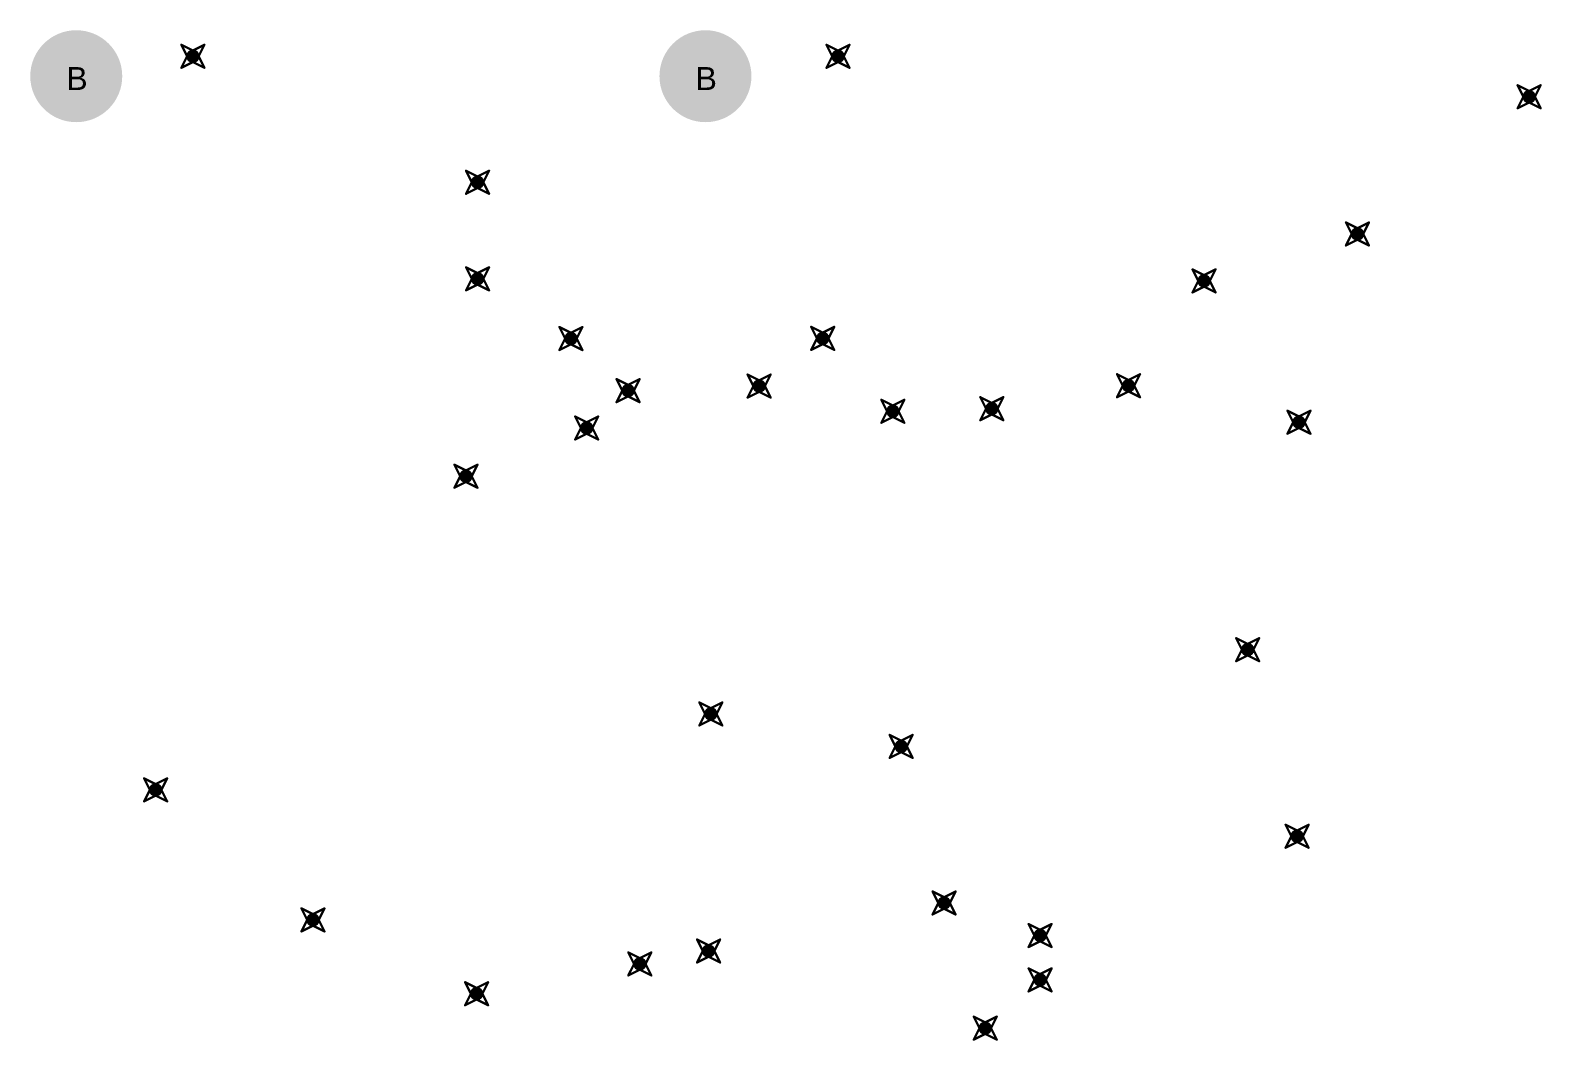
# Model space of a CAD drawing. Header units: millimetres. Extents: x -25 to 478, y -31 to 252.
# Drawn here: x 229.18 to 262.57, y 142.7 to 165.03 of the extents above; entities that cross this region are included whole.
import ezdxf

# ---------------------------------------------------------------- set-up
doc = ezdxf.new("R2010")
doc.units = ezdxf.units.MM
for name, color, linetype in [('DrillDrawing', 1, 'Continuous'), ('MultiLayer', 9, 'Continuous'), ('PadHoleLayer', 156, 'Continuous'), ('ViaHoleLayer', 16, 'Continuous')]:
    doc.layers.add(name, color=color, linetype=linetype)
doc.styles.add('Arial', font='', dxfattribs={"height": 0.2})
doc.styles.get('Arial').set_extended_font_data('Arial')

# ---------------------------------------------------------------- blocks, each defined once
blk = doc.blocks.new('KEYSTONE5000_257')
at = {"layer": 'MultiLayer'}
h = blk.add_hatch(color=9, dxfattribs=at)
edge = h.paths.add_edge_path()
edge.add_arc((0, 0), 1.016, 0, 360)
at = {"layer": 'PadHoleLayer'}
h = blk.add_hatch(color=156, dxfattribs=at)
edge = h.paths.add_edge_path()
edge.add_arc((0, 0), 0.508, 0, 360)
blk = doc.blocks.new('KEYSTONE5000_258')
at = {"layer": 'MultiLayer'}
h = blk.add_hatch(color=9, dxfattribs=at)
edge = h.paths.add_edge_path()
edge.add_arc((0, 0), 1.016, 0, 360)
at = {"layer": 'PadHoleLayer'}
h = blk.add_hatch(color=156, dxfattribs=at)
edge = h.paths.add_edge_path()
edge.add_arc((0, 0), 0.508, 0, 360)

msp = doc.modelspace()

# ---------------------------------------------------------------- hatches: boundary and pattern name
at = {"layer": 'ViaHoleLayer'}
h = msp.add_hatch(color=16, dxfattribs=at)
edge = h.paths.add_edge_path()
edge.add_arc((232.77, 164.455), 0.15, 0, 360)
h = msp.add_hatch(color=16, dxfattribs=at)
edge = h.paths.add_edge_path()
edge.add_arc((247.023, 164.455), 0.15, 0, 360)
h = msp.add_hatch(color=16, dxfattribs=at)
edge = h.paths.add_edge_path()
edge.add_arc((262.292, 163.561), 0.15, 0, 360)
h = msp.add_hatch(color=16, dxfattribs=at)
edge = h.paths.add_edge_path()
edge.add_arc((239.059, 161.671), 0.15, 0, 360)
h = msp.add_hatch(color=16, dxfattribs=at)
edge = h.paths.add_edge_path()
edge.add_arc((258.499, 160.528), 0.15, 0, 360)
h = msp.add_hatch(color=16, dxfattribs=at)
edge = h.paths.add_edge_path()
edge.add_arc((239.059, 159.537), 0.15, 0, 360)
h = msp.add_hatch(color=16, dxfattribs=at)
edge = h.paths.add_edge_path()
edge.add_arc((255.11, 159.491), 0.15, 0, 360)
h = msp.add_hatch(color=16, dxfattribs=at)
edge = h.paths.add_edge_path()
edge.add_arc((241.122, 158.217), 0.15, 0, 360)
h = msp.add_hatch(color=16, dxfattribs=at)
edge = h.paths.add_edge_path()
edge.add_arc((246.685, 158.221), 0.15, 0, 360)
h = msp.add_hatch(color=16, dxfattribs=at)
edge = h.paths.add_edge_path()
edge.add_arc((245.28, 157.167), 0.15, 0, 360)
h = msp.add_hatch(color=16, dxfattribs=at)
edge = h.paths.add_edge_path()
edge.add_arc((253.441, 157.175), 0.15, 0, 360)
h = msp.add_hatch(color=16, dxfattribs=at)
edge = h.paths.add_edge_path()
edge.add_arc((242.385, 157.066), 0.15, 0, 360)
h = msp.add_hatch(color=16, dxfattribs=at)
edge = h.paths.add_edge_path()
edge.add_arc((248.234, 156.61), 0.15, 0, 360)
h = msp.add_hatch(color=16, dxfattribs=at)
edge = h.paths.add_edge_path()
edge.add_arc((250.421, 156.667), 0.15, 0, 360)
h = msp.add_hatch(color=16, dxfattribs=at)
edge = h.paths.add_edge_path()
edge.add_arc((241.47, 156.241), 0.15, 0, 360)
h = msp.add_hatch(color=16, dxfattribs=at)
edge = h.paths.add_edge_path()
edge.add_arc((257.207, 156.368), 0.15, 0, 360)
h = msp.add_hatch(color=16, dxfattribs=at)
edge = h.paths.add_edge_path()
edge.add_arc((238.803, 155.175), 0.15, 0, 360)
h = msp.add_hatch(color=16, dxfattribs=at)
edge = h.paths.add_edge_path()
edge.add_arc((256.073, 151.341), 0.15, 0, 360)
h = msp.add_hatch(color=16, dxfattribs=at)
edge = h.paths.add_edge_path()
edge.add_arc((244.213, 149.921), 0.15, 0, 360)
h = msp.add_hatch(color=16, dxfattribs=at)
edge = h.paths.add_edge_path()
edge.add_arc((248.418, 149.203), 0.15, 0, 360)
h = msp.add_hatch(color=16, dxfattribs=at)
edge = h.paths.add_edge_path()
edge.add_arc((231.947, 148.243), 0.15, 0, 360)
h = msp.add_hatch(color=16, dxfattribs=at)
edge = h.paths.add_edge_path()
edge.add_arc((257.166, 147.218), 0.15, 0, 360)
h = msp.add_hatch(color=16, dxfattribs=at)
edge = h.paths.add_edge_path()
edge.add_arc((249.367, 145.743), 0.15, 0, 360)
h = msp.add_hatch(color=16, dxfattribs=at)
edge = h.paths.add_edge_path()
edge.add_arc((235.423, 145.369), 0.15, 0, 360)
h = msp.add_hatch(color=16, dxfattribs=at)
edge = h.paths.add_edge_path()
edge.add_arc((251.488, 145.024), 0.15, 0, 360)
h = msp.add_hatch(color=16, dxfattribs=at)
edge = h.paths.add_edge_path()
edge.add_arc((244.163, 144.682), 0.15, 0, 360)
h = msp.add_hatch(color=16, dxfattribs=at)
edge = h.paths.add_edge_path()
edge.add_arc((242.644, 144.396), 0.15, 0, 360)
h = msp.add_hatch(color=16, dxfattribs=at)
edge = h.paths.add_edge_path()
edge.add_arc((251.488, 144.044), 0.15, 0, 360)
h = msp.add_hatch(color=16, dxfattribs=at)
edge = h.paths.add_edge_path()
edge.add_arc((239.038, 143.738), 0.15, 0, 360)
h = msp.add_hatch(color=16, dxfattribs=at)
edge = h.paths.add_edge_path()
edge.add_arc((250.276, 142.977), 0.15, 0, 360)

# ---------------------------------------------------------------- linework, layer by layer
at = {"layer": 'DrillDrawing', "const_width": 0.0508}
for points in [[(232.516, 164.709), (232.77, 164.582)], [(232.516, 164.709), (232.643, 164.455)], [(232.77, 164.582), (233.024, 164.709)], [(232.897, 164.455), (233.024, 164.709)], [(246.769, 164.709), (247.023, 164.582)], [(246.769, 164.709), (246.896, 164.455)], [(247.023, 164.582), (247.277, 164.709)], [(247.15, 164.455), (247.277, 164.709)], [(232.516, 164.201), (232.643, 164.455)], [(232.516, 164.201), (232.77, 164.328)], [(232.77, 164.328), (233.024, 164.201)], [(232.897, 164.455), (233.024, 164.201)], [(246.769, 164.201), (246.896, 164.455)], [(246.769, 164.201), (247.023, 164.328)], [(247.023, 164.328), (247.277, 164.201)], [(247.15, 164.455), (247.277, 164.201)], [(262.038, 163.815), (262.292, 163.688)], [(262.038, 163.815), (262.165, 163.561)], [(262.292, 163.688), (262.546, 163.815)], [(262.419, 163.561), (262.546, 163.815)], [(262.038, 163.307), (262.165, 163.561)], [(262.038, 163.307), (262.292, 163.434)], [(262.292, 163.434), (262.546, 163.307)], [(262.419, 163.561), (262.546, 163.307)], [(238.805, 161.925), (239.059, 161.798)], [(238.805, 161.925), (238.932, 161.671)], [(238.805, 161.417), (238.932, 161.671)], [(239.059, 161.798), (239.313, 161.925)], [(239.186, 161.671), (239.313, 161.925)], [(239.186, 161.671), (239.313, 161.417)], [(238.805, 161.417), (239.059, 161.544)], [(239.059, 161.544), (239.313, 161.417)], [(258.245, 160.782), (258.499, 160.655)], [(258.245, 160.782), (258.372, 160.528)], [(258.499, 160.655), (258.753, 160.782)], [(258.626, 160.528), (258.753, 160.782)], [(258.245, 160.274), (258.372, 160.528)], [(258.245, 160.274), (258.499, 160.401)], [(258.499, 160.401), (258.753, 160.274)], [(258.626, 160.528), (258.753, 160.274)], [(238.805, 159.791), (239.059, 159.664)], [(238.805, 159.791), (238.932, 159.537)], [(239.059, 159.664), (239.313, 159.791)], [(239.186, 159.537), (239.313, 159.791)], [(254.856, 159.745), (255.11, 159.618)], [(254.856, 159.745), (254.983, 159.491)], [(255.11, 159.618), (255.364, 159.745)], [(255.237, 159.491), (255.364, 159.745)], [(238.805, 159.283), (238.932, 159.537)], [(238.805, 159.283), (239.059, 159.41)], [(239.059, 159.41), (239.313, 159.283)], [(239.186, 159.537), (239.313, 159.283)], [(254.856, 159.237), (254.983, 159.491)], [(254.856, 159.237), (255.11, 159.364)], [(255.11, 159.364), (255.364, 159.237)], [(255.237, 159.491), (255.364, 159.237)], [(240.868, 158.471), (241.122, 158.344)], [(240.868, 158.471), (240.995, 158.217)], [(241.122, 158.344), (241.376, 158.471)], [(241.249, 158.217), (241.376, 158.471)], [(246.431, 158.475), (246.685, 158.348)], [(246.431, 158.475), (246.558, 158.221)], [(246.685, 158.348), (246.939, 158.475)], [(246.812, 158.221), (246.939, 158.475)], [(240.868, 157.963), (240.995, 158.217)], [(240.868, 157.963), (241.122, 158.09)], [(241.122, 158.09), (241.376, 157.963)], [(241.249, 158.217), (241.376, 157.963)], [(246.431, 157.967), (246.558, 158.221)], [(246.431, 157.967), (246.685, 158.094)], [(246.685, 158.094), (246.939, 157.967)], [(246.812, 158.221), (246.939, 157.967)], [(242.131, 157.32), (242.385, 157.193)], [(242.131, 157.32), (242.258, 157.066)], [(242.385, 157.193), (242.639, 157.32)], [(242.512, 157.066), (242.639, 157.32)], [(245.026, 157.421), (245.28, 157.294)], [(245.026, 157.421), (245.153, 157.167)], [(245.28, 157.294), (245.534, 157.421)], [(245.407, 157.167), (245.534, 157.421)], [(253.187, 157.429), (253.441, 157.302)], [(253.187, 157.429), (253.314, 157.175)], [(253.441, 157.302), (253.695, 157.429)], [(253.568, 157.175), (253.695, 157.429)], [(242.131, 156.812), (242.258, 157.066)], [(242.131, 156.812), (242.385, 156.939)], [(242.385, 156.939), (242.639, 156.812)], [(242.512, 157.066), (242.639, 156.812)], [(245.026, 156.913), (245.153, 157.167)], [(245.026, 156.913), (245.28, 157.04)], [(245.28, 157.04), (245.534, 156.913)], [(245.407, 157.167), (245.534, 156.913)], [(253.187, 156.921), (253.314, 157.175)], [(253.187, 156.921), (253.441, 157.048)], [(253.441, 157.048), (253.695, 156.921)], [(253.568, 157.175), (253.695, 156.921)], [(247.98, 156.864), (248.234, 156.737)], [(247.98, 156.864), (248.107, 156.61)], [(247.98, 156.356), (248.107, 156.61)], [(248.234, 156.737), (248.488, 156.864)], [(248.361, 156.61), (248.488, 156.864)], [(248.361, 156.61), (248.488, 156.356)], [(250.167, 156.921), (250.421, 156.794)], [(250.167, 156.921), (250.294, 156.667)], [(250.167, 156.413), (250.294, 156.667)], [(250.421, 156.794), (250.675, 156.921)], [(250.548, 156.667), (250.675, 156.921)], [(250.548, 156.667), (250.675, 156.413)], [(256.953, 156.622), (257.207, 156.495)], [(256.953, 156.622), (257.08, 156.368)], [(257.207, 156.495), (257.461, 156.622)], [(257.334, 156.368), (257.461, 156.622)], [(241.216, 156.495), (241.47, 156.368)], [(241.216, 156.495), (241.343, 156.241)], [(241.47, 156.368), (241.724, 156.495)], [(241.597, 156.241), (241.724, 156.495)], [(247.98, 156.356), (248.234, 156.483)], [(248.234, 156.483), (248.488, 156.356)], [(250.167, 156.413), (250.421, 156.54)], [(250.421, 156.54), (250.675, 156.413)], [(256.953, 156.114), (257.08, 156.368)], [(257.334, 156.368), (257.461, 156.114)], [(241.216, 155.987), (241.343, 156.241)], [(241.216, 155.987), (241.47, 156.114)], [(241.47, 156.114), (241.724, 155.987)], [(241.597, 156.241), (241.724, 155.987)], [(256.953, 156.114), (257.207, 156.241)], [(257.207, 156.241), (257.461, 156.114)], [(238.549, 155.429), (238.803, 155.302)], [(238.549, 155.429), (238.676, 155.175)], [(238.803, 155.302), (239.057, 155.429)], [(238.93, 155.175), (239.057, 155.429)], [(238.549, 154.921), (238.676, 155.175)], [(238.549, 154.921), (238.803, 155.048)], [(238.803, 155.048), (239.057, 154.921)], [(238.93, 155.175), (239.057, 154.921)], [(255.819, 151.595), (256.073, 151.468)], [(255.819, 151.595), (255.946, 151.341)], [(256.073, 151.468), (256.327, 151.595)], [(256.2, 151.341), (256.327, 151.595)], [(255.819, 151.087), (255.946, 151.341)], [(256.2, 151.341), (256.327, 151.087)], [(255.819, 151.087), (256.073, 151.214)], [(256.073, 151.214), (256.327, 151.087)], [(243.959, 150.175), (244.213, 150.048)], [(243.959, 150.175), (244.086, 149.921)], [(243.959, 149.667), (244.086, 149.921)], [(244.213, 150.048), (244.467, 150.175)], [(244.34, 149.921), (244.467, 150.175)], [(244.34, 149.921), (244.467, 149.667)], [(243.959, 149.667), (244.213, 149.794)], [(244.213, 149.794), (244.467, 149.667)], [(248.164, 149.457), (248.418, 149.33)], [(248.164, 149.457), (248.291, 149.203)], [(248.418, 149.33), (248.672, 149.457)], [(248.545, 149.203), (248.672, 149.457)], [(248.164, 148.949), (248.291, 149.203)], [(248.164, 148.949), (248.418, 149.076)], [(248.418, 149.076), (248.672, 148.949)], [(248.545, 149.203), (248.672, 148.949)], [(231.693, 148.497), (231.947, 148.37)], [(231.693, 148.497), (231.82, 148.243)], [(231.947, 148.37), (232.201, 148.497)], [(232.074, 148.243), (232.201, 148.497)], [(231.693, 147.989), (231.82, 148.243)], [(231.693, 147.989), (231.947, 148.116)], [(231.947, 148.116), (232.201, 147.989)], [(232.074, 148.243), (232.201, 147.989)], [(256.912, 147.472), (257.166, 147.345)], [(256.912, 147.472), (257.039, 147.218)], [(257.166, 147.345), (257.42, 147.472)], [(257.293, 147.218), (257.42, 147.472)], [(256.912, 146.964), (257.039, 147.218)], [(256.912, 146.964), (257.166, 147.091)], [(257.166, 147.091), (257.42, 146.964)], [(257.293, 147.218), (257.42, 146.964)], [(249.113, 145.997), (249.367, 145.87)], [(249.113, 145.997), (249.24, 145.743)], [(249.367, 145.87), (249.621, 145.997)], [(249.494, 145.743), (249.621, 145.997)], [(235.169, 145.623), (235.423, 145.496)], [(235.169, 145.623), (235.296, 145.369)], [(235.423, 145.496), (235.677, 145.623)], [(235.55, 145.369), (235.677, 145.623)], [(249.113, 145.489), (249.24, 145.743)], [(249.113, 145.489), (249.367, 145.616)], [(249.367, 145.616), (249.621, 145.489)], [(249.494, 145.743), (249.621, 145.489)], [(235.169, 145.115), (235.296, 145.369)], [(235.55, 145.369), (235.677, 145.115)], [(251.234, 145.278), (251.488, 145.151)], [(251.234, 145.278), (251.361, 145.024)], [(251.488, 145.151), (251.742, 145.278)], [(251.615, 145.024), (251.742, 145.278)], [(235.169, 145.115), (235.423, 145.242)], [(235.423, 145.242), (235.677, 145.115)], [(243.909, 144.936), (244.163, 144.809)], [(243.909, 144.936), (244.036, 144.682)], [(244.163, 144.809), (244.417, 144.936)], [(244.29, 144.682), (244.417, 144.936)], [(251.234, 144.77), (251.361, 145.024)], [(251.615, 145.024), (251.742, 144.77)], [(242.39, 144.65), (242.644, 144.523)], [(242.39, 144.65), (242.517, 144.396)], [(242.644, 144.523), (242.898, 144.65)], [(242.771, 144.396), (242.898, 144.65)], [(243.909, 144.428), (244.036, 144.682)], [(244.29, 144.682), (244.417, 144.428)], [(251.234, 144.77), (251.488, 144.897)], [(251.488, 144.897), (251.742, 144.77)], [(242.39, 144.142), (242.517, 144.396)], [(242.39, 144.142), (242.644, 144.269)], [(242.644, 144.269), (242.898, 144.142)], [(242.771, 144.396), (242.898, 144.142)], [(243.909, 144.428), (244.163, 144.555)], [(244.163, 144.555), (244.417, 144.428)], [(251.234, 144.298), (251.488, 144.171)], [(251.234, 144.298), (251.361, 144.044)], [(251.488, 144.171), (251.742, 144.298)], [(251.615, 144.044), (251.742, 144.298)], [(238.784, 143.992), (239.038, 143.865)], [(238.784, 143.992), (238.911, 143.738)], [(239.038, 143.865), (239.292, 143.992)], [(239.165, 143.738), (239.292, 143.992)], [(251.234, 143.79), (251.361, 144.044)], [(251.234, 143.79), (251.488, 143.917)], [(251.488, 143.917), (251.742, 143.79)], [(251.615, 144.044), (251.742, 143.79)], [(238.784, 143.484), (238.911, 143.738)], [(238.784, 143.484), (239.038, 143.611)], [(239.038, 143.611), (239.292, 143.484)], [(239.165, 143.738), (239.292, 143.484)], [(250.022, 143.231), (250.276, 143.104)], [(250.022, 143.231), (250.149, 142.977)], [(250.022, 142.723), (250.149, 142.977)], [(250.276, 143.104), (250.53, 143.231)], [(250.403, 142.977), (250.53, 143.231)], [(250.403, 142.977), (250.53, 142.723)], [(250.022, 142.723), (250.276, 142.85)], [(250.276, 142.85), (250.53, 142.723)]]:
    msp.add_lwpolyline(points, dxfattribs=at)
at = {"layer": 'DrillDrawing', "const_width": 0.0254}
for points in [[(232.503, 164.709, 1), (232.528, 164.709, 1)], [(232.503, 164.709, 1), (232.528, 164.709, 1)], [(233.011, 164.709, 1), (233.036, 164.709, 1)], [(233.011, 164.709, 1), (233.036, 164.709, 1)], [(246.756, 164.709, 1), (246.781, 164.709, 1)], [(246.756, 164.709, 1), (246.781, 164.709, 1)], [(247.264, 164.709, 1), (247.289, 164.709, 1)], [(247.264, 164.709, 1), (247.289, 164.709, 1)], [(232.63, 164.455, 1), (232.655, 164.455, 1)], [(232.63, 164.455, 1), (232.655, 164.455, 1)], [(232.757, 164.582, 1), (232.782, 164.582, 1)], [(232.757, 164.582, 1), (232.782, 164.582, 1)], [(232.757, 164.328, 1), (232.782, 164.328, 1)], [(232.757, 164.328, 1), (232.782, 164.328, 1)], [(232.884, 164.455, 1), (232.909, 164.455, 1)], [(232.884, 164.455, 1), (232.909, 164.455, 1)], [(246.883, 164.455, 1), (246.908, 164.455, 1)], [(246.883, 164.455, 1), (246.908, 164.455, 1)], [(247.01, 164.582, 1), (247.035, 164.582, 1)], [(247.01, 164.582, 1), (247.035, 164.582, 1)], [(247.01, 164.328, 1), (247.035, 164.328, 1)], [(247.01, 164.328, 1), (247.035, 164.328, 1)], [(247.137, 164.455, 1), (247.162, 164.455, 1)], [(247.137, 164.455, 1), (247.162, 164.455, 1)], [(232.503, 164.201, 1), (232.528, 164.201, 1)], [(232.503, 164.201, 1), (232.528, 164.201, 1)], [(233.011, 164.201, 1), (233.036, 164.201, 1)], [(233.011, 164.201, 1), (233.036, 164.201, 1)], [(246.756, 164.201, 1), (246.781, 164.201, 1)], [(246.756, 164.201, 1), (246.781, 164.201, 1)], [(247.264, 164.201, 1), (247.289, 164.201, 1)], [(247.264, 164.201, 1), (247.289, 164.201, 1)], [(262.025, 163.815, 1), (262.051, 163.815, 1)], [(262.025, 163.815, 1), (262.051, 163.815, 1)], [(262.279, 163.688, 1), (262.305, 163.688, 1)], [(262.279, 163.688, 1), (262.305, 163.688, 1)], [(262.533, 163.815, 1), (262.559, 163.815, 1)], [(262.533, 163.815, 1), (262.559, 163.815, 1)], [(262.025, 163.307, 1), (262.051, 163.307, 1)], [(262.025, 163.307, 1), (262.051, 163.307, 1)], [(262.152, 163.561, 1), (262.178, 163.561, 1)], [(262.152, 163.561, 1), (262.178, 163.561, 1)], [(262.279, 163.434, 1), (262.305, 163.434, 1)], [(262.279, 163.434, 1), (262.305, 163.434, 1)], [(262.406, 163.561, 1), (262.432, 163.561, 1)], [(262.406, 163.561, 1), (262.432, 163.561, 1)], [(262.533, 163.307, 1), (262.559, 163.307, 1)], [(262.533, 163.307, 1), (262.559, 163.307, 1)], [(238.792, 161.925, 1), (238.818, 161.925, 1)], [(238.792, 161.925, 1), (238.818, 161.925, 1)], [(238.919, 161.671, 1), (238.945, 161.671, 1)], [(238.919, 161.671, 1), (238.945, 161.671, 1)], [(239.046, 161.798, 1), (239.072, 161.798, 1)], [(239.046, 161.798, 1), (239.072, 161.798, 1)], [(239.173, 161.671, 1), (239.199, 161.671, 1)], [(239.173, 161.671, 1), (239.199, 161.671, 1)], [(239.3, 161.925, 1), (239.326, 161.925, 1)], [(239.3, 161.925, 1), (239.326, 161.925, 1)], [(238.792, 161.417, 1), (238.818, 161.417, 1)], [(238.792, 161.417, 1), (238.818, 161.417, 1)], [(239.046, 161.544, 1), (239.072, 161.544, 1)], [(239.046, 161.544, 1), (239.072, 161.544, 1)], [(239.3, 161.417, 1), (239.326, 161.417, 1)], [(239.3, 161.417, 1), (239.326, 161.417, 1)], [(258.232, 160.782, 1), (258.257, 160.782, 1)], [(258.232, 160.782, 1), (258.257, 160.782, 1)], [(258.486, 160.655, 1), (258.511, 160.655, 1)], [(258.486, 160.655, 1), (258.511, 160.655, 1)], [(258.74, 160.782, 1), (258.765, 160.782, 1)], [(258.74, 160.782, 1), (258.765, 160.782, 1)], [(258.232, 160.274, 1), (258.257, 160.274, 1)], [(258.232, 160.274, 1), (258.257, 160.274, 1)], [(258.359, 160.528, 1), (258.384, 160.528, 1)], [(258.359, 160.528, 1), (258.384, 160.528, 1)], [(258.486, 160.401, 1), (258.511, 160.401, 1)], [(258.486, 160.401, 1), (258.511, 160.401, 1)], [(258.613, 160.528, 1), (258.638, 160.528, 1)], [(258.613, 160.528, 1), (258.638, 160.528, 1)], [(258.74, 160.274, 1), (258.765, 160.274, 1)], [(258.74, 160.274, 1), (258.765, 160.274, 1)], [(238.792, 159.791, 1), (238.818, 159.791, 1)], [(238.792, 159.791, 1), (238.818, 159.791, 1)], [(239.046, 159.664, 1), (239.072, 159.664, 1)], [(239.046, 159.664, 1), (239.072, 159.664, 1)], [(239.3, 159.791, 1), (239.326, 159.791, 1)], [(239.3, 159.791, 1), (239.326, 159.791, 1)], [(254.843, 159.745, 1), (254.869, 159.745, 1)], [(254.843, 159.745, 1), (254.869, 159.745, 1)], [(255.097, 159.618, 1), (255.123, 159.618, 1)], [(255.097, 159.618, 1), (255.123, 159.618, 1)], [(255.351, 159.745, 1), (255.377, 159.745, 1)], [(255.351, 159.745, 1), (255.377, 159.745, 1)], [(238.792, 159.283, 1), (238.818, 159.283, 1)], [(238.792, 159.283, 1), (238.818, 159.283, 1)], [(238.919, 159.537, 1), (238.945, 159.537, 1)], [(238.919, 159.537, 1), (238.945, 159.537, 1)], [(239.046, 159.41, 1), (239.072, 159.41, 1)], [(239.046, 159.41, 1), (239.072, 159.41, 1)], [(239.173, 159.537, 1), (239.199, 159.537, 1)], [(239.173, 159.537, 1), (239.199, 159.537, 1)], [(239.3, 159.283, 1), (239.326, 159.283, 1)], [(239.3, 159.283, 1), (239.326, 159.283, 1)], [(254.97, 159.491, 1), (254.996, 159.491, 1)], [(254.97, 159.491, 1), (254.996, 159.491, 1)], [(255.097, 159.364, 1), (255.123, 159.364, 1)], [(255.097, 159.364, 1), (255.123, 159.364, 1)], [(255.224, 159.491, 1), (255.25, 159.491, 1)], [(255.224, 159.491, 1), (255.25, 159.491, 1)], [(254.843, 159.237, 1), (254.869, 159.237, 1)], [(254.843, 159.237, 1), (254.869, 159.237, 1)], [(255.351, 159.237, 1), (255.377, 159.237, 1)], [(255.351, 159.237, 1), (255.377, 159.237, 1)], [(240.856, 158.471, 1), (240.881, 158.471, 1)], [(240.856, 158.471, 1), (240.881, 158.471, 1)], [(241.109, 158.344, 1), (241.135, 158.344, 1)], [(241.109, 158.344, 1), (241.135, 158.344, 1)], [(241.363, 158.471, 1), (241.389, 158.471, 1)], [(241.363, 158.471, 1), (241.389, 158.471, 1)], [(246.418, 158.475, 1), (246.444, 158.475, 1)], [(246.418, 158.475, 1), (246.444, 158.475, 1)], [(246.672, 158.348, 1), (246.697, 158.348, 1)], [(246.672, 158.348, 1), (246.697, 158.348, 1)], [(246.926, 158.475, 1), (246.952, 158.475, 1)], [(246.926, 158.475, 1), (246.952, 158.475, 1)], [(240.856, 157.963, 1), (240.881, 157.963, 1)], [(240.856, 157.963, 1), (240.881, 157.963, 1)], [(240.982, 158.217, 1), (241.008, 158.217, 1)], [(240.982, 158.217, 1), (241.008, 158.217, 1)], [(241.109, 158.09, 1), (241.135, 158.09, 1)], [(241.109, 158.09, 1), (241.135, 158.09, 1)], [(241.237, 158.217, 1), (241.262, 158.217, 1)], [(241.237, 158.217, 1), (241.262, 158.217, 1)], [(241.363, 157.963, 1), (241.389, 157.963, 1)], [(241.363, 157.963, 1), (241.389, 157.963, 1)], [(246.418, 157.967, 1), (246.444, 157.967, 1)], [(246.418, 157.967, 1), (246.444, 157.967, 1)], [(246.545, 158.221, 1), (246.571, 158.221, 1)], [(246.545, 158.221, 1), (246.571, 158.221, 1)], [(246.672, 158.094, 1), (246.697, 158.094, 1)], [(246.672, 158.094, 1), (246.697, 158.094, 1)], [(246.799, 158.221, 1), (246.825, 158.221, 1)], [(246.799, 158.221, 1), (246.825, 158.221, 1)], [(246.926, 157.967, 1), (246.952, 157.967, 1)], [(246.926, 157.967, 1), (246.952, 157.967, 1)], [(242.118, 157.32, 1), (242.143, 157.32, 1)], [(242.118, 157.32, 1), (242.143, 157.32, 1)], [(242.626, 157.32, 1), (242.651, 157.32, 1)], [(242.626, 157.32, 1), (242.651, 157.32, 1)], [(245.013, 157.421, 1), (245.039, 157.421, 1)], [(245.013, 157.421, 1), (245.039, 157.421, 1)], [(245.267, 157.294, 1), (245.293, 157.294, 1)], [(245.267, 157.294, 1), (245.293, 157.294, 1)], [(245.521, 157.421, 1), (245.547, 157.421, 1)], [(245.521, 157.421, 1), (245.547, 157.421, 1)], [(253.174, 157.429, 1), (253.2, 157.429, 1)], [(253.174, 157.429, 1), (253.2, 157.429, 1)], [(253.429, 157.302, 1), (253.454, 157.302, 1)], [(253.429, 157.302, 1), (253.454, 157.302, 1)], [(253.683, 157.429, 1), (253.708, 157.429, 1)], [(253.683, 157.429, 1), (253.708, 157.429, 1)], [(242.245, 157.066, 1), (242.27, 157.066, 1)], [(242.245, 157.066, 1), (242.27, 157.066, 1)], [(242.372, 157.193, 1), (242.397, 157.193, 1)], [(242.372, 157.193, 1), (242.397, 157.193, 1)], [(242.372, 156.939, 1), (242.397, 156.939, 1)], [(242.372, 156.939, 1), (242.397, 156.939, 1)], [(242.499, 157.066, 1), (242.524, 157.066, 1)], [(242.499, 157.066, 1), (242.524, 157.066, 1)], [(245.14, 157.167, 1), (245.166, 157.167, 1)], [(245.14, 157.167, 1), (245.166, 157.167, 1)], [(245.267, 157.04, 1), (245.293, 157.04, 1)], [(245.267, 157.04, 1), (245.293, 157.04, 1)], [(245.394, 157.167, 1), (245.42, 157.167, 1)], [(245.394, 157.167, 1), (245.42, 157.167, 1)], [(253.302, 157.175, 1), (253.327, 157.175, 1)], [(253.302, 157.175, 1), (253.327, 157.175, 1)], [(253.429, 157.048, 1), (253.454, 157.048, 1)], [(253.429, 157.048, 1), (253.454, 157.048, 1)], [(253.555, 157.175, 1), (253.581, 157.175, 1)], [(253.555, 157.175, 1), (253.581, 157.175, 1)], [(242.118, 156.812, 1), (242.143, 156.812, 1)], [(242.118, 156.812, 1), (242.143, 156.812, 1)], [(242.626, 156.812, 1), (242.651, 156.812, 1)], [(242.626, 156.812, 1), (242.651, 156.812, 1)], [(245.013, 156.913, 1), (245.039, 156.913, 1)], [(245.013, 156.913, 1), (245.039, 156.913, 1)], [(245.521, 156.913, 1), (245.547, 156.913, 1)], [(245.521, 156.913, 1), (245.547, 156.913, 1)], [(247.967, 156.864, 1), (247.993, 156.864, 1)], [(247.967, 156.864, 1), (247.993, 156.864, 1)], [(248.094, 156.61, 1), (248.12, 156.61, 1)], [(248.094, 156.61, 1), (248.12, 156.61, 1)], [(248.221, 156.737, 1), (248.247, 156.737, 1)], [(248.221, 156.737, 1), (248.247, 156.737, 1)], [(248.348, 156.61, 1), (248.374, 156.61, 1)], [(248.348, 156.61, 1), (248.374, 156.61, 1)], [(248.475, 156.864, 1), (248.501, 156.864, 1)], [(248.475, 156.864, 1), (248.501, 156.864, 1)], [(250.154, 156.921, 1), (250.18, 156.921, 1)], [(250.154, 156.921, 1), (250.18, 156.921, 1)], [(250.281, 156.667, 1), (250.307, 156.667, 1)], [(250.281, 156.667, 1), (250.307, 156.667, 1)], [(250.408, 156.794, 1), (250.434, 156.794, 1)], [(250.408, 156.794, 1), (250.434, 156.794, 1)], [(250.535, 156.667, 1), (250.561, 156.667, 1)], [(250.535, 156.667, 1), (250.561, 156.667, 1)], [(250.662, 156.921, 1), (250.688, 156.921, 1)], [(250.662, 156.921, 1), (250.688, 156.921, 1)], [(253.174, 156.921, 1), (253.2, 156.921, 1)], [(253.174, 156.921, 1), (253.2, 156.921, 1)], [(253.683, 156.921, 1), (253.708, 156.921, 1)], [(253.683, 156.921, 1), (253.708, 156.921, 1)], [(256.941, 156.622, 1), (256.966, 156.622, 1)], [(256.941, 156.622, 1), (256.966, 156.622, 1)], [(257.449, 156.622, 1), (257.474, 156.622, 1)], [(257.449, 156.622, 1), (257.474, 156.622, 1)], [(241.203, 156.495, 1), (241.228, 156.495, 1)], [(241.203, 156.495, 1), (241.228, 156.495, 1)], [(241.457, 156.368, 1), (241.482, 156.368, 1)], [(241.457, 156.368, 1), (241.482, 156.368, 1)], [(241.711, 156.495, 1), (241.736, 156.495, 1)], [(241.711, 156.495, 1), (241.736, 156.495, 1)], [(247.967, 156.356, 1), (247.993, 156.356, 1)], [(247.967, 156.356, 1), (247.993, 156.356, 1)], [(248.221, 156.483, 1), (248.247, 156.483, 1)], [(248.221, 156.483, 1), (248.247, 156.483, 1)], [(248.475, 156.356, 1), (248.501, 156.356, 1)], [(248.475, 156.356, 1), (248.501, 156.356, 1)], [(250.154, 156.413, 1), (250.18, 156.413, 1)], [(250.154, 156.413, 1), (250.18, 156.413, 1)], [(250.408, 156.54, 1), (250.434, 156.54, 1)], [(250.408, 156.54, 1), (250.434, 156.54, 1)], [(250.662, 156.413, 1), (250.688, 156.413, 1)], [(250.662, 156.413, 1), (250.688, 156.413, 1)], [(257.068, 156.368, 1), (257.093, 156.368, 1)], [(257.068, 156.368, 1), (257.093, 156.368, 1)], [(257.195, 156.495, 1), (257.22, 156.495, 1)], [(257.195, 156.495, 1), (257.22, 156.495, 1)], [(257.322, 156.368, 1), (257.347, 156.368, 1)], [(257.322, 156.368, 1), (257.347, 156.368, 1)], [(241.203, 155.987, 1), (241.228, 155.987, 1)], [(241.203, 155.987, 1), (241.228, 155.987, 1)], [(241.33, 156.241, 1), (241.355, 156.241, 1)], [(241.33, 156.241, 1), (241.355, 156.241, 1)], [(241.457, 156.114, 1), (241.482, 156.114, 1)], [(241.457, 156.114, 1), (241.482, 156.114, 1)], [(241.584, 156.241, 1), (241.609, 156.241, 1)], [(241.584, 156.241, 1), (241.609, 156.241, 1)], [(241.711, 155.987, 1), (241.736, 155.987, 1)], [(241.711, 155.987, 1), (241.736, 155.987, 1)], [(256.941, 156.114, 1), (256.966, 156.114, 1)], [(256.941, 156.114, 1), (256.966, 156.114, 1)], [(257.195, 156.241, 1), (257.22, 156.241, 1)], [(257.195, 156.241, 1), (257.22, 156.241, 1)], [(257.449, 156.114, 1), (257.474, 156.114, 1)], [(257.449, 156.114, 1), (257.474, 156.114, 1)], [(238.536, 155.429, 1), (238.562, 155.429, 1)], [(238.536, 155.429, 1), (238.562, 155.429, 1)], [(238.79, 155.302, 1), (238.816, 155.302, 1)], [(238.79, 155.302, 1), (238.816, 155.302, 1)], [(239.044, 155.429, 1), (239.07, 155.429, 1)], [(239.044, 155.429, 1), (239.07, 155.429, 1)], [(238.663, 155.175, 1), (238.689, 155.175, 1)], [(238.663, 155.175, 1), (238.689, 155.175, 1)], [(238.79, 155.048, 1), (238.816, 155.048, 1)], [(238.79, 155.048, 1), (238.816, 155.048, 1)], [(238.917, 155.175, 1), (238.943, 155.175, 1)], [(238.917, 155.175, 1), (238.943, 155.175, 1)], [(238.536, 154.921, 1), (238.562, 154.921, 1)], [(238.536, 154.921, 1), (238.562, 154.921, 1)], [(239.044, 154.921, 1), (239.07, 154.921, 1)], [(239.044, 154.921, 1), (239.07, 154.921, 1)], [(255.806, 151.595, 1), (255.832, 151.595, 1)], [(255.806, 151.595, 1), (255.832, 151.595, 1)], [(256.314, 151.595, 1), (256.34, 151.595, 1)], [(256.314, 151.595, 1), (256.34, 151.595, 1)], [(255.933, 151.341, 1), (255.959, 151.341, 1)], [(255.933, 151.341, 1), (255.959, 151.341, 1)], [(256.06, 151.468, 1), (256.086, 151.468, 1)], [(256.06, 151.468, 1), (256.086, 151.468, 1)], [(256.187, 151.341, 1), (256.213, 151.341, 1)], [(256.187, 151.341, 1), (256.213, 151.341, 1)], [(255.806, 151.087, 1), (255.832, 151.087, 1)], [(255.806, 151.087, 1), (255.832, 151.087, 1)], [(256.06, 151.214, 1), (256.086, 151.214, 1)], [(256.06, 151.214, 1), (256.086, 151.214, 1)], [(256.314, 151.087, 1), (256.34, 151.087, 1)], [(256.314, 151.087, 1), (256.34, 151.087, 1)], [(243.947, 150.175, 1), (243.972, 150.175, 1)], [(243.947, 150.175, 1), (243.972, 150.175, 1)], [(244.074, 149.921, 1), (244.099, 149.921, 1)], [(244.074, 149.921, 1), (244.099, 149.921, 1)], [(244.201, 150.048, 1), (244.226, 150.048, 1)], [(244.201, 150.048, 1), (244.226, 150.048, 1)], [(244.328, 149.921, 1), (244.353, 149.921, 1)], [(244.328, 149.921, 1), (244.353, 149.921, 1)], [(244.455, 150.175, 1), (244.48, 150.175, 1)], [(244.455, 150.175, 1), (244.48, 150.175, 1)], [(243.947, 149.667, 1), (243.972, 149.667, 1)], [(243.947, 149.667, 1), (243.972, 149.667, 1)], [(244.201, 149.794, 1), (244.226, 149.794, 1)], [(244.201, 149.794, 1), (244.226, 149.794, 1)], [(244.455, 149.667, 1), (244.48, 149.667, 1)], [(244.455, 149.667, 1), (244.48, 149.667, 1)], [(248.151, 149.457, 1), (248.177, 149.457, 1)], [(248.151, 149.457, 1), (248.177, 149.457, 1)], [(248.405, 149.33, 1), (248.431, 149.33, 1)], [(248.405, 149.33, 1), (248.431, 149.33, 1)], [(248.659, 149.457, 1), (248.685, 149.457, 1)], [(248.659, 149.457, 1), (248.685, 149.457, 1)], [(248.151, 148.949, 1), (248.177, 148.949, 1)], [(248.151, 148.949, 1), (248.177, 148.949, 1)], [(248.278, 149.203, 1), (248.304, 149.203, 1)], [(248.278, 149.203, 1), (248.304, 149.203, 1)], [(248.405, 149.076, 1), (248.431, 149.076, 1)], [(248.405, 149.076, 1), (248.431, 149.076, 1)], [(248.532, 149.203, 1), (248.558, 149.203, 1)], [(248.532, 149.203, 1), (248.558, 149.203, 1)], [(248.659, 148.949, 1), (248.685, 148.949, 1)], [(248.659, 148.949, 1), (248.685, 148.949, 1)], [(231.68, 148.497, 1), (231.706, 148.497, 1)], [(231.68, 148.497, 1), (231.706, 148.497, 1)], [(231.934, 148.37, 1), (231.96, 148.37, 1)], [(231.934, 148.37, 1), (231.96, 148.37, 1)], [(232.188, 148.497, 1), (232.214, 148.497, 1)], [(232.188, 148.497, 1), (232.214, 148.497, 1)], [(231.68, 147.989, 1), (231.706, 147.989, 1)], [(231.68, 147.989, 1), (231.706, 147.989, 1)], [(231.807, 148.243, 1), (231.833, 148.243, 1)], [(231.807, 148.243, 1), (231.833, 148.243, 1)], [(231.934, 148.116, 1), (231.96, 148.116, 1)], [(231.934, 148.116, 1), (231.96, 148.116, 1)], [(232.061, 148.243, 1), (232.087, 148.243, 1)], [(232.061, 148.243, 1), (232.087, 148.243, 1)], [(232.188, 147.989, 1), (232.214, 147.989, 1)], [(232.188, 147.989, 1), (232.214, 147.989, 1)], [(256.899, 147.472, 1), (256.925, 147.472, 1)], [(256.899, 147.472, 1), (256.925, 147.472, 1)], [(257.153, 147.345, 1), (257.179, 147.345, 1)], [(257.153, 147.345, 1), (257.179, 147.345, 1)], [(257.407, 147.472, 1), (257.433, 147.472, 1)], [(257.407, 147.472, 1), (257.433, 147.472, 1)], [(256.899, 146.964, 1), (256.925, 146.964, 1)], [(256.899, 146.964, 1), (256.925, 146.964, 1)], [(257.026, 147.218, 1), (257.052, 147.218, 1)], [(257.026, 147.218, 1), (257.052, 147.218, 1)], [(257.153, 147.091, 1), (257.179, 147.091, 1)], [(257.153, 147.091, 1), (257.179, 147.091, 1)], [(257.28, 147.218, 1), (257.306, 147.218, 1)], [(257.28, 147.218, 1), (257.306, 147.218, 1)], [(257.407, 146.964, 1), (257.433, 146.964, 1)], [(257.407, 146.964, 1), (257.433, 146.964, 1)], [(249.1, 145.997, 1), (249.125, 145.997, 1)], [(249.1, 145.997, 1), (249.125, 145.997, 1)], [(249.608, 145.997, 1), (249.633, 145.997, 1)], [(249.608, 145.997, 1), (249.633, 145.997, 1)], [(235.156, 145.623, 1), (235.181, 145.623, 1)], [(235.156, 145.623, 1), (235.181, 145.623, 1)], [(235.664, 145.623, 1), (235.689, 145.623, 1)], [(235.664, 145.623, 1), (235.689, 145.623, 1)], [(249.227, 145.743, 1), (249.252, 145.743, 1)], [(249.227, 145.743, 1), (249.252, 145.743, 1)], [(249.354, 145.87, 1), (249.379, 145.87, 1)], [(249.354, 145.87, 1), (249.379, 145.87, 1)], [(249.354, 145.616, 1), (249.379, 145.616, 1)], [(249.354, 145.616, 1), (249.379, 145.616, 1)], [(249.481, 145.743, 1), (249.506, 145.743, 1)], [(249.481, 145.743, 1), (249.506, 145.743, 1)], [(235.283, 145.369, 1), (235.308, 145.369, 1)], [(235.283, 145.369, 1), (235.308, 145.369, 1)], [(235.41, 145.496, 1), (235.435, 145.496, 1)], [(235.41, 145.496, 1), (235.435, 145.496, 1)], [(235.537, 145.369, 1), (235.562, 145.369, 1)], [(235.537, 145.369, 1), (235.562, 145.369, 1)], [(249.1, 145.489, 1), (249.125, 145.489, 1)], [(249.1, 145.489, 1), (249.125, 145.489, 1)], [(249.608, 145.489, 1), (249.633, 145.489, 1)], [(249.608, 145.489, 1), (249.633, 145.489, 1)], [(251.221, 145.278, 1), (251.247, 145.278, 1)], [(251.221, 145.278, 1), (251.247, 145.278, 1)], [(251.729, 145.278, 1), (251.755, 145.278, 1)], [(251.729, 145.278, 1), (251.755, 145.278, 1)], [(235.156, 145.115, 1), (235.181, 145.115, 1)], [(235.156, 145.115, 1), (235.181, 145.115, 1)], [(235.41, 145.242, 1), (235.435, 145.242, 1)], [(235.41, 145.242, 1), (235.435, 145.242, 1)], [(235.664, 145.115, 1), (235.689, 145.115, 1)], [(235.664, 145.115, 1), (235.689, 145.115, 1)], [(243.896, 144.936, 1), (243.921, 144.936, 1)], [(243.896, 144.936, 1), (243.921, 144.936, 1)], [(244.404, 144.936, 1), (244.429, 144.936, 1)], [(244.404, 144.936, 1), (244.429, 144.936, 1)], [(251.348, 145.024, 1), (251.374, 145.024, 1)], [(251.348, 145.024, 1), (251.374, 145.024, 1)], [(251.475, 145.151, 1), (251.501, 145.151, 1)], [(251.475, 145.151, 1), (251.501, 145.151, 1)], [(251.602, 145.024, 1), (251.628, 145.024, 1)], [(251.602, 145.024, 1), (251.628, 145.024, 1)], [(242.378, 144.65, 1), (242.403, 144.65, 1)], [(242.378, 144.65, 1), (242.403, 144.65, 1)], [(242.886, 144.65, 1), (242.911, 144.65, 1)], [(242.886, 144.65, 1), (242.911, 144.65, 1)], [(244.023, 144.682, 1), (244.048, 144.682, 1)], [(244.023, 144.682, 1), (244.048, 144.682, 1)], [(244.15, 144.809, 1), (244.175, 144.809, 1)], [(244.15, 144.809, 1), (244.175, 144.809, 1)], [(244.277, 144.682, 1), (244.302, 144.682, 1)], [(244.277, 144.682, 1), (244.302, 144.682, 1)], [(251.221, 144.77, 1), (251.247, 144.77, 1)], [(251.221, 144.77, 1), (251.247, 144.77, 1)], [(251.475, 144.897, 1), (251.501, 144.897, 1)], [(251.475, 144.897, 1), (251.501, 144.897, 1)], [(251.729, 144.77, 1), (251.755, 144.77, 1)], [(251.729, 144.77, 1), (251.755, 144.77, 1)], [(242.505, 144.396, 1), (242.53, 144.396, 1)], [(242.505, 144.396, 1), (242.53, 144.396, 1)], [(242.632, 144.523, 1), (242.657, 144.523, 1)], [(242.632, 144.523, 1), (242.657, 144.523, 1)], [(242.632, 144.269, 1), (242.657, 144.269, 1)], [(242.632, 144.269, 1), (242.657, 144.269, 1)], [(242.759, 144.396, 1), (242.784, 144.396, 1)], [(242.759, 144.396, 1), (242.784, 144.396, 1)], [(243.896, 144.428, 1), (243.921, 144.428, 1)], [(243.896, 144.428, 1), (243.921, 144.428, 1)], [(244.15, 144.555, 1), (244.175, 144.555, 1)], [(244.15, 144.555, 1), (244.175, 144.555, 1)], [(244.404, 144.428, 1), (244.429, 144.428, 1)], [(244.404, 144.428, 1), (244.429, 144.428, 1)], [(251.221, 144.298, 1), (251.247, 144.298, 1)], [(251.221, 144.298, 1), (251.247, 144.298, 1)], [(251.729, 144.298, 1), (251.755, 144.298, 1)], [(251.729, 144.298, 1), (251.755, 144.298, 1)], [(238.771, 143.992, 1), (238.796, 143.992, 1)], [(238.771, 143.992, 1), (238.796, 143.992, 1)], [(239.279, 143.992, 1), (239.304, 143.992, 1)], [(239.279, 143.992, 1), (239.304, 143.992, 1)], [(242.378, 144.142, 1), (242.403, 144.142, 1)], [(242.378, 144.142, 1), (242.403, 144.142, 1)], [(242.886, 144.142, 1), (242.911, 144.142, 1)], [(242.886, 144.142, 1), (242.911, 144.142, 1)], [(251.348, 144.044, 1), (251.374, 144.044, 1)], [(251.348, 144.044, 1), (251.374, 144.044, 1)], [(251.475, 144.171, 1), (251.501, 144.171, 1)], [(251.475, 144.171, 1), (251.501, 144.171, 1)], [(251.475, 143.917, 1), (251.501, 143.917, 1)], [(251.475, 143.917, 1), (251.501, 143.917, 1)], [(251.602, 144.044, 1), (251.628, 144.044, 1)], [(251.602, 144.044, 1), (251.628, 144.044, 1)], [(238.898, 143.738, 1), (238.923, 143.738, 1)], [(238.898, 143.738, 1), (238.923, 143.738, 1)], [(239.025, 143.865, 1), (239.05, 143.865, 1)], [(239.025, 143.865, 1), (239.05, 143.865, 1)], [(239.025, 143.611, 1), (239.05, 143.611, 1)], [(239.025, 143.611, 1), (239.05, 143.611, 1)], [(239.152, 143.738, 1), (239.177, 143.738, 1)], [(239.152, 143.738, 1), (239.177, 143.738, 1)], [(251.221, 143.79, 1), (251.247, 143.79, 1)], [(251.221, 143.79, 1), (251.247, 143.79, 1)], [(251.729, 143.79, 1), (251.755, 143.79, 1)], [(251.729, 143.79, 1), (251.755, 143.79, 1)], [(238.771, 143.484, 1), (238.796, 143.484, 1)], [(238.771, 143.484, 1), (238.796, 143.484, 1)], [(239.279, 143.484, 1), (239.304, 143.484, 1)], [(239.279, 143.484, 1), (239.304, 143.484, 1)], [(250.009, 143.231, 1), (250.035, 143.231, 1)], [(250.009, 143.231, 1), (250.035, 143.231, 1)], [(250.136, 142.977, 1), (250.162, 142.977, 1)], [(250.136, 142.977, 1), (250.162, 142.977, 1)], [(250.263, 143.104, 1), (250.289, 143.104, 1)], [(250.263, 143.104, 1), (250.289, 143.104, 1)], [(250.39, 142.977, 1), (250.416, 142.977, 1)], [(250.39, 142.977, 1), (250.416, 142.977, 1)], [(250.517, 143.231, 1), (250.543, 143.231, 1)], [(250.517, 143.231, 1), (250.543, 143.231, 1)], [(250.009, 142.723, 1), (250.035, 142.723, 1)], [(250.009, 142.723, 1), (250.035, 142.723, 1)], [(250.263, 142.85, 1), (250.289, 142.85, 1)], [(250.263, 142.85, 1), (250.289, 142.85, 1)], [(250.517, 142.723, 1), (250.543, 142.723, 1)], [(250.517, 142.723, 1), (250.543, 142.723, 1)]]:
    msp.add_lwpolyline(points, format="xyb", close=True, dxfattribs=at)

# ---------------------------------------------------------------- block references
for name, p in [('KEYSTONE5000_258', (230.193, 164.015)), ('KEYSTONE5000_257', (244.094, 164.015))]:
    msp.add_blockref(name, p)

# ---------------------------------------------------------------- texts
at = {"layer": 'DrillDrawing', "style": 'Arial'}
for p in [(229.972, 163.71), (243.874, 163.71)]:
    msp.add_text('B', height=0.508, dxfattribs=at).set_placement(p)

doc.saveas('drawing.dxf')
